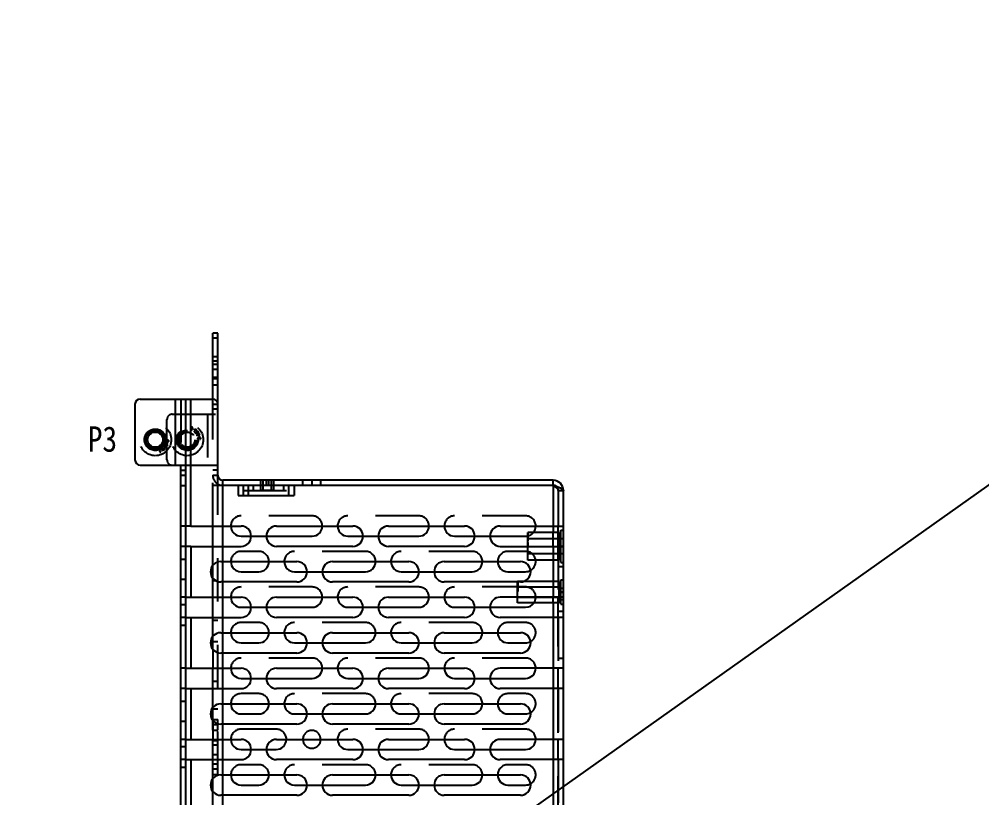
# Model space of a CAD drawing. Header units: millimetres. Extents: x 0 to 8948, y -1340 to 1100.
# Drawn here: x 2490.8 to 2680.2, y 618.4 to 771.7 of the extents above; entities that cross this region are included whole.
import ezdxf

# ---------------------------------------------------------------- set-up
doc = ezdxf.new("R2010")
doc.units = ezdxf.units.MM
doc.header["$LTSCALE"] = 85.25
doc.linetypes.add('HIDDEN', pattern=[0.2, 0.1, -0.1])
doc.layers.get('0').update_dxf_attribs({"linetype": 'CONTINUOUS'})
doc.layers.add('02___PRT_ALL_AXES', color=7, linetype='CONTINUOUS')
doc.layers.add('DEFAULT_2', color=8, linetype='HIDDEN')
doc.styles.get("Standard").update_dxf_attribs({"font": 'txt', "width": 0.85})

msp = doc.modelspace()

# ---------------------------------------------------------------- linework, layer by layer
msp.add_line((1723.341, 0), (3273.341, 1100))
at = {"color": 7, "linetype": 'Continuous'}
for p, q in [((2528.888, 696.948), (2528.888, 709.948)), ((2529.888, 709.948), (2528.888, 709.948)), ((2529.888, 708.948), (2528.888, 708.948)), ((2522.588, 588.948), (2522.588, 683.948)), ((2522.588, 682.948), (2523.588, 682.948)), ((2522.588, 681.948), (2523.588, 681.948)), ((2522.588, 679.948), (2523.588, 679.948)), ((2530.888, 679.948), (2530.888, 680.948)), ((2544.888, 679.948), (2533.888, 679.948)), ((2595.888, 679.948), (2595.888, 680.948)), ((2528.888, 667.948), (2528.888, 671.948)), ((2530.888, 667.948), (2530.888, 671.948)), ((2590.888, 667.948), (2590.888, 670.648)), ((2590.988, 670.646), (2590.888, 670.646)), ((2590.988, 670.634), (2590.888, 670.634)), ((2590.988, 670.588), (2590.888, 670.588)), ((2590.988, 670.559), (2590.888, 670.559)), ((2590.988, 670.634), (2590.988, 670.646)), ((2590.988, 670.559), (2590.988, 670.588)), ((2595.888, 671.948), (2595.888, 670.648)), ((2596.888, 667.948), (2596.888, 671.948)), ((2534.458, 669.948), (2536.45, 669.948)), ((2539.467, 669.948), (2548.458, 669.948)), ((2555.458, 669.948), (2558.45, 669.948)), ((2561.467, 669.948), (2569.458, 669.948)), ((2576.458, 669.948), (2580.45, 669.948)), ((2583.467, 669.948), (2590.458, 669.948)), ((2530.888, 660.948), (2530.888, 664.948)), ((2528.888, 661.715), (2528.888, 664.181)), ((2534.458, 662.948), (2537.958, 662.948)), ((2544.958, 662.948), (2547.45, 662.948)), ((2550.467, 662.948), (2558.958, 662.948)), ((2565.958, 662.948), (2569.45, 662.948)), ((2572.467, 662.948), (2579.958, 662.948)), ((2586.958, 662.948), (2590.458, 662.948)), ((2588.888, 660.948), (2588.888, 661.019)), ((2588.988, 661.019), (2588.888, 661.019)), ((2588.988, 660.998), (2588.988, 661.043)), ((2588.988, 660.998), (2588.888, 660.998)), ((2528.888, 653.948), (2528.888, 657.948)), ((2530.888, 653.948), (2530.888, 657.948)), ((2596.888, 653.948), (2596.888, 657.948)), ((2534.458, 655.948), (2536.45, 655.948)), ((2539.467, 655.948), (2548.458, 655.948)), ((2555.458, 655.948), (2558.45, 655.948)), ((2561.467, 655.948), (2569.458, 655.948)), ((2576.458, 655.948), (2580.45, 655.948)), ((2583.467, 655.948), (2590.458, 655.948)), ((2595.888, 656.853), (2595.888, 653.948)), ((2528.888, 647.715), (2528.888, 650.181)), ((2530.888, 646.948), (2530.888, 650.948)), ((2534.458, 648.948), (2537.958, 648.948)), ((2544.958, 648.948), (2547.45, 648.948)), ((2550.467, 648.948), (2558.958, 648.948)), ((2565.958, 648.948), (2569.45, 648.948)), ((2572.467, 648.948), (2579.958, 648.948)), ((2586.958, 648.948), (2590.458, 648.948)), ((2528.888, 639.948), (2528.888, 643.948)), ((2530.888, 639.948), (2530.888, 643.948)), ((2595.888, 643.948), (2595.888, 639.948)), ((2596.888, 639.948), (2596.888, 643.948)), ((2534.458, 641.948), (2536.45, 641.948)), ((2539.467, 641.948), (2548.458, 641.948)), ((2555.458, 641.948), (2558.45, 641.948)), ((2561.467, 641.948), (2569.458, 641.948)), ((2576.458, 641.948), (2580.45, 641.948)), ((2583.467, 641.948), (2590.458, 641.948)), ((2530.888, 632.948), (2530.888, 636.948)), ((2528.888, 633.715), (2528.888, 636.181)), ((2534.458, 634.948), (2537.958, 634.948)), ((2544.958, 634.948), (2547.45, 634.948)), ((2550.467, 634.948), (2558.958, 634.948)), ((2565.958, 634.948), (2569.45, 634.948)), ((2572.467, 634.948), (2579.958, 634.948)), ((2586.958, 634.948), (2590.458, 634.948)), ((2528.888, 625.948), (2528.888, 629.948)), ((2530.888, 625.948), (2530.888, 629.948)), ((2595.888, 629.948), (2595.888, 625.948)), ((2596.888, 625.948), (2596.888, 629.948)), ((2534.458, 627.948), (2536.45, 627.948)), ((2539.467, 627.948), (2541.388, 627.948)), ((2555.458, 627.948), (2558.45, 627.948)), ((2561.467, 627.948), (2569.458, 627.948)), ((2576.458, 627.948), (2580.45, 627.948)), ((2583.467, 627.948), (2590.458, 627.948)), ((2528.888, 619.715), (2528.888, 622.181)), ((2530.888, 618.948), (2530.888, 622.948)), ((2534.458, 620.948), (2537.958, 620.948)), ((2544.958, 620.948), (2547.45, 620.948)), ((2550.467, 620.948), (2558.958, 620.948)), ((2565.958, 620.948), (2569.45, 620.948)), ((2572.467, 620.948), (2579.958, 620.948)), ((2586.958, 620.948), (2590.458, 620.948))]:
    msp.add_line(p, q, dxfattribs=at)
at = {"color": 3, "linetype": 'Continuous'}
for p, q in [((2529.888, 679.948), (2529.888, 709.948)), ((2513.588, 695.948), (2513.588, 684.948)), ((2514.588, 696.948), (2528.888, 696.948)), ((2521.588, 683.948), (2521.588, 696.948)), ((2523.588, 455.948), (2523.588, 696.948)), ((2524.588, 671.948), (2524.588, 696.948)), ((2514.588, 683.948), (2523.588, 683.948)), ((2533.888, 679.948), (2529.888, 679.948)), ((2595.888, 680.948), (2530.888, 680.948)), ((2533.888, 679.948), (2533.888, 677.948)), ((2534.888, 679.948), (2534.888, 677.948)), ((2543.888, 677.948), (2543.888, 679.948)), ((2544.888, 679.948), (2544.888, 677.948)), ((2595.888, 679.948), (2544.888, 679.948)), ((2595.888, 679.948), (2595.888, 671.948)), ((2597.888, 471.948), (2597.888, 678.948)), ((2533.888, 677.948), (2544.888, 677.948)), ((2524.588, 671.948), (2523.588, 671.948)), ((2541.458, 671.948), (2556.458, 671.948)), ((2563.458, 671.948), (2578.458, 671.948)), ((2585.458, 671.948), (2597.888, 671.948)), ((2524.588, 667.948), (2523.588, 667.948)), ((2524.588, 667.948), (2524.588, 657.948)), ((2556.458, 667.948), (2541.458, 667.948)), ((2578.458, 667.948), (2563.458, 667.948)), ((2585.458, 667.948), (2597.888, 667.948)), ((2595.888, 667.948), (2595.888, 657.948)), ((2530.458, 664.948), (2545.458, 664.948)), ((2552.458, 664.948), (2567.458, 664.948)), ((2574.458, 664.948), (2589.458, 664.948)), ((2545.458, 660.948), (2530.458, 660.948)), ((2567.458, 660.948), (2552.458, 660.948)), ((2589.458, 660.948), (2574.458, 660.948)), ((2523.588, 657.948), (2534.458, 657.948)), ((2541.458, 657.948), (2556.458, 657.948)), ((2563.458, 657.948), (2578.458, 657.948)), ((2597.888, 657.948), (2585.458, 657.948)), ((2523.588, 653.948), (2534.458, 653.948)), ((2524.588, 653.948), (2524.588, 643.948)), ((2556.458, 653.948), (2541.458, 653.948)), ((2578.458, 653.948), (2563.458, 653.948)), ((2597.888, 653.948), (2585.458, 653.948)), ((2595.888, 653.948), (2595.888, 643.948)), ((2530.458, 650.948), (2545.458, 650.948)), ((2552.458, 650.948), (2567.458, 650.948)), ((2574.458, 650.948), (2589.458, 650.948)), ((2545.458, 646.948), (2530.458, 646.948)), ((2567.458, 646.948), (2552.458, 646.948)), ((2589.458, 646.948), (2574.458, 646.948)), ((2523.588, 643.948), (2534.458, 643.948)), ((2541.458, 643.948), (2556.458, 643.948)), ((2563.458, 643.948), (2578.458, 643.948)), ((2597.888, 643.948), (2585.458, 643.948)), ((2523.588, 639.948), (2534.458, 639.948)), ((2524.588, 639.948), (2524.588, 629.948)), ((2556.458, 639.948), (2541.458, 639.948)), ((2578.458, 639.948), (2563.458, 639.948)), ((2597.888, 639.948), (2585.458, 639.948)), ((2595.888, 639.948), (2595.888, 629.948)), ((2530.458, 636.948), (2545.458, 636.948)), ((2552.458, 636.948), (2567.458, 636.948)), ((2574.458, 636.948), (2589.458, 636.948)), ((2545.458, 632.948), (2530.458, 632.948)), ((2567.458, 632.948), (2552.458, 632.948)), ((2589.458, 632.948), (2574.458, 632.948)), ((2523.588, 629.948), (2534.458, 629.948)), ((2541.458, 629.948), (2556.458, 629.948)), ((2563.458, 629.948), (2578.458, 629.948)), ((2597.888, 629.948), (2585.458, 629.948)), ((2523.588, 625.948), (2534.458, 625.948)), ((2524.588, 625.948), (2524.588, 615.948)), ((2556.458, 625.948), (2541.458, 625.948)), ((2578.458, 625.948), (2563.458, 625.948)), ((2597.888, 625.948), (2585.458, 625.948)), ((2595.888, 625.948), (2595.888, 615.948)), ((2530.458, 622.948), (2545.458, 622.948)), ((2552.458, 622.948), (2567.458, 622.948)), ((2574.458, 622.948), (2589.458, 622.948)), ((2545.458, 618.948), (2530.458, 618.948)), ((2567.458, 618.948), (2552.458, 618.948)), ((2589.458, 618.948), (2574.458, 618.948))]:
    msp.add_line(p, q, dxfattribs=at)
at = {"color": 7, "linetype": 'Continuous'}
for radius in [1.8, 1.5]:
    msp.add_circle((2517.588, 688.948), radius, dxfattribs=at)
at = {"color": 3, "linetype": 'Continuous'}
for centre, radius, start, end in [((2514.588, 695.948), 1, 90, 180), ((2528.888, 695.948), 1, 0, 90), ((2514.588, 684.948), 1, 180, 270), ((2530.888, 681.948), 1, 180, 270), ((2595.888, 678.948), 2, 0, 90), ((2541.458, 669.948), 2, 90, 270), ((2556.458, 669.948), 2, 270, 90), ((2563.458, 669.948), 2, 90, 270), ((2578.458, 669.948), 2, 270, 90), ((2585.458, 669.948), 2, 90, 270), ((2530.458, 662.948), 2, 90, 270), ((2545.458, 662.948), 2, 270, 90), ((2552.458, 662.948), 2, 90, 270), ((2567.458, 662.948), 2, 270, 90), ((2574.458, 662.948), 2, 90, 270), ((2589.458, 662.948), 2, 270, 90), ((2534.458, 655.948), 2, 270, 90), ((2541.458, 655.948), 2, 90, 270), ((2556.458, 655.948), 2, 270, 90), ((2563.458, 655.948), 2, 90, 270), ((2578.458, 655.948), 2, 270, 90), ((2585.458, 655.948), 2, 90, 270), ((2530.458, 648.948), 2, 90, 270), ((2545.458, 648.948), 2, 270, 90), ((2552.458, 648.948), 2, 90, 270), ((2567.458, 648.948), 2, 270, 90), ((2574.458, 648.948), 2, 90, 270), ((2589.458, 648.948), 2, 270, 90), ((2534.458, 641.948), 2, 270, 90), ((2541.458, 641.948), 2, 90, 270), ((2556.458, 641.948), 2, 270, 90), ((2563.458, 641.948), 2, 90, 270), ((2578.458, 641.948), 2, 270, 90), ((2585.458, 641.948), 2, 90, 270), ((2530.458, 634.948), 2, 90, 270), ((2545.458, 634.948), 2, 270, 90), ((2552.458, 634.948), 2, 90, 270), ((2567.458, 634.948), 2, 270, 90), ((2574.458, 634.948), 2, 90, 270), ((2589.458, 634.948), 2, 270, 90), ((2534.458, 627.948), 2, 270, 90), ((2541.458, 627.948), 2, 90, 270), ((2556.458, 627.948), 2, 270, 90), ((2563.458, 627.948), 2, 90, 270), ((2578.458, 627.948), 2, 270, 90), ((2585.458, 627.948), 2, 90, 270), ((2530.458, 620.948), 2, 90, 270), ((2545.458, 620.948), 2, 270, 90), ((2552.458, 620.948), 2, 90, 270), ((2567.458, 620.948), 2, 270, 90), ((2574.458, 620.948), 2, 90, 270), ((2589.458, 620.948), 2, 270, 90)]:
    msp.add_arc(centre, radius, start, end, dxfattribs=at)
at = {"color": 7, "linetype": 'Continuous'}
for centre, radius, start, end in [((2530.888, 681.948), 2, 240, 270), ((2595.888, 678.948), 1, 54.96851, 90), ((2534.458, 671.948), 2, 180, 270), ((2548.458, 671.948), 2, 270, 0), ((2555.458, 671.948), 2, 180, 270), ((2569.458, 671.948), 2, 270, 0), ((2576.458, 671.948), 2, 180, 270), ((2590.458, 671.948), 2, 319.26787, 0), ((2590.458, 671.948), 2, 270, 282.42307), ((2534.458, 664.948), 2, 180, 270), ((2537.958, 664.948), 2, 270, 0), ((2544.958, 664.948), 2, 180, 270), ((2558.958, 664.948), 2, 270, 0), ((2565.958, 664.948), 2, 180, 270), ((2579.958, 664.948), 2, 270, 0), ((2586.958, 664.948), 2, 180, 270), ((2590.458, 664.948), 2, 270, 299.33994), ((2534.458, 657.948), 2, 180, 270), ((2548.458, 657.948), 2, 270, 0), ((2555.458, 657.948), 2, 180, 270), ((2569.458, 657.948), 2, 270, 0), ((2576.458, 657.948), 2, 180, 270), ((2590.458, 657.948), 2, 270, 326.65787), ((2534.458, 650.948), 2, 180, 270), ((2537.958, 650.948), 2, 270, 0), ((2544.958, 650.948), 2, 180, 270), ((2558.958, 650.948), 2, 270, 0), ((2565.958, 650.948), 2, 180, 270), ((2579.958, 650.948), 2, 270, 0), ((2586.958, 650.948), 2, 180, 270), ((2590.458, 650.948), 2, 270, 299.33994), ((2534.458, 643.948), 2, 180, 270), ((2548.458, 643.948), 2, 270, 0), ((2555.458, 643.948), 2, 180, 270), ((2569.458, 643.948), 2, 270, 0), ((2576.458, 643.948), 2, 180, 270), ((2590.458, 643.948), 2, 270, 0), ((2534.458, 636.948), 2, 180, 270), ((2537.958, 636.948), 2, 270, 0), ((2544.958, 636.948), 2, 180, 270), ((2558.958, 636.948), 2, 270, 0), ((2565.958, 636.948), 2, 180, 270), ((2579.958, 636.948), 2, 270, 0), ((2586.958, 636.948), 2, 180, 270), ((2590.458, 636.948), 2, 270, 299.33994), ((2534.458, 629.948), 2, 180, 270), ((2541.388, 629.948), 2, 270, 0), ((2555.458, 629.948), 2, 180, 270), ((2569.458, 629.948), 2, 270, 0), ((2576.458, 629.948), 2, 180, 270), ((2590.458, 629.948), 2, 270, 0), ((2534.458, 622.948), 2, 180, 270), ((2537.958, 622.948), 2, 270, 0), ((2544.958, 622.948), 2, 180, 270), ((2558.958, 622.948), 2, 270, 0), ((2565.958, 622.948), 2, 180, 270), ((2579.958, 622.948), 2, 270, 0), ((2586.958, 622.948), 2, 180, 270), ((2590.458, 622.948), 2, 270, 299.33994)]:
    msp.add_arc(centre, radius, start, end, dxfattribs=at)
at = {"color": 3, "linetype": 'Continuous'}
msp.add_open_spline([(2595.888, 679.948), (2596.143, 679.867), (2596.62, 679.714), (2597.177, 679.513), (2597.538, 679.335), (2597.757, 679.198), (2597.888, 679.046), (2597.888, 678.948)], degree=3, knots=[0, 0, 0, 0, 0.3508799, 0.6538995, 0.7752095, 0.8724418, 1, 1, 1, 1], dxfattribs=at)
at = {"layer": '02___PRT_ALL_AXES', "color": 8, "linetype": 'HIDDEN'}
for p, q in [((2528.888, 700.998), (2528.888, 704.498)), ((2528.888, 704.498), (2529.888, 704.498)), ((2529.888, 702.748), (2528.888, 702.748)), ((2529.888, 700.998), (2529.888, 704.498)), ((2528.888, 701.236), (2529.888, 701.236)), ((2528.888, 700.998), (2529.888, 700.998)), ((2528.888, 699.736), (2529.888, 699.736)), ((2538.338, 678.948), (2538.338, 680.948)), ((2540.938, 680.948), (2538.338, 680.948)), ((2540.938, 679.948), (2538.338, 679.948)), ((2538.838, 678.948), (2538.838, 680.948)), ((2539.388, 680.948), (2539.388, 679.948)), ((2539.888, 680.948), (2539.888, 679.948)), ((2540.438, 678.948), (2540.438, 680.948)), ((2540.938, 678.948), (2540.938, 680.948)), ((2546.638, 679.948), (2546.638, 680.948)), ((2550.138, 680.948), (2546.638, 680.948)), ((2550.138, 679.948), (2546.638, 679.948)), ((2548.388, 680.948), (2548.388, 679.948)), ((2550.138, 679.948), (2550.138, 680.948)), ((2540.938, 678.948), (2538.338, 678.948)), ((2523.588, 671.948), (2522.588, 671.948)), ((2596.888, 545.948), (2596.888, 671.948)), ((2596.888, 671.948), (2597.888, 671.948)), ((2597.088, 670.648), (2596.888, 670.648)), ((2597.888, 545.948), (2597.888, 671.948)), ((2590.888, 665.248), (2590.888, 669.448)), ((2597.888, 669.448), (2590.888, 669.448)), ((2523.588, 667.948), (2522.588, 667.948)), ((2597.888, 667.948), (2596.888, 667.948)), ((2522.588, 652.448), (2522.588, 665.448)), ((2522.588, 665.448), (2523.588, 665.448)), ((2523.588, 652.448), (2523.588, 665.448)), ((2597.888, 666.448), (2590.888, 666.448)), ((2597.088, 665.248), (2590.888, 665.248)), ((2596.888, 663.948), (2597.888, 663.948)), ((2523.588, 661.448), (2522.588, 661.448)), ((2597.088, 661.043), (2590.04, 661.043)), ((2597.088, 656.853), (2597.088, 661.043)), ((2588.888, 657.948), (2588.888, 659.948)), ((2588.888, 659.948), (2597.888, 659.948)), ((2596.888, 659.698), (2597.888, 659.698)), ((2597.388, 660.843), (2597.088, 660.843)), ((2597.388, 657.053), (2597.388, 660.843)), ((2588.888, 657.948), (2597.888, 657.948)), ((2597.888, 658.948), (2596.888, 658.948)), ((2597.888, 657.448), (2596.888, 657.448)), ((2523.588, 656.448), (2522.588, 656.448)), ((2597.088, 656.853), (2596.888, 656.853)), ((2597.388, 657.053), (2597.088, 657.053)), ((2596.888, 655.198), (2597.888, 655.198)), ((2522.588, 652.448), (2523.588, 652.448)), ((2596.888, 645.948), (2597.888, 645.948)), ((2522.588, 624.448), (2522.588, 637.448)), ((2522.588, 637.448), (2523.588, 637.448)), ((2523.588, 624.448), (2523.588, 637.448)), ((2523.588, 633.448), (2522.588, 633.448)), ((2528.888, 631.738), (2528.888, 633.838)), ((2528.888, 633.838), (2529.888, 633.838)), ((2529.888, 632.788), (2528.888, 632.788)), ((2529.888, 631.738), (2529.888, 633.838)), ((2528.888, 631.738), (2529.888, 631.738)), ((2523.588, 628.448), (2522.588, 628.448)), ((2528.888, 623.038), (2528.888, 625.138)), ((2528.888, 625.138), (2529.888, 625.138)), ((2529.888, 623.038), (2529.888, 625.138)), ((2522.588, 624.448), (2523.588, 624.448)), ((2529.888, 624.088), (2528.888, 624.088)), ((2528.888, 623.038), (2529.888, 623.038))]:
    msp.add_line(p, q, dxfattribs=at)
at = {"layer": '02___PRT_ALL_AXES', "color": 3, "linetype": 'Continuous'}
for p, q in [((2524.588, 671.948), (2534.458, 671.948)), ((2524.588, 667.948), (2534.458, 667.948))]:
    msp.add_line(p, q, dxfattribs=at)
at = {"layer": '02___PRT_ALL_AXES', "color": 7, "linetype": 'Continuous'}
for p, q in [((2596.888, 670.648), (2590.888, 670.648)), ((2590.04, 661.043), (2588.988, 661.043)), ((2588.888, 656.853), (2588.888, 657.948)), ((2596.888, 656.853), (2588.888, 656.853))]:
    msp.add_line(p, q, dxfattribs=at)
at = {"layer": '02___PRT_ALL_AXES', "color": 3, "linetype": 'Continuous'}
msp.add_circle((2517.588, 688.948), 2.1, dxfattribs=at)
at = {"layer": '02___PRT_ALL_AXES', "color": 8, "linetype": 'HIDDEN'}
msp.add_circle((2523.888, 688.948), 2.1, dxfattribs=at)
at = {"layer": '02___PRT_ALL_AXES', "color": 3, "linetype": 'Continuous'}
msp.add_arc((2534.458, 669.948), 2, 270, 90, dxfattribs=at)
at = {"layer": '02___PRT_ALL_AXES', "color": 8, "linetype": 'HIDDEN'}
msp.add_arc((2548.388, 629.948), 1.75, 0, 180, dxfattribs=at)
at = {"layer": '02___PRT_ALL_AXES', "color": 7, "linetype": 'Continuous'}
msp.add_arc((2548.388, 629.948), 1.75, 180, 0, dxfattribs=at)
at = {"layer": 'DEFAULT_2', "color": 8, "linetype": 'HIDDEN'}
for p, q in [((2529.888, 705.236), (2528.888, 705.236)), ((2529.888, 703.736), (2528.888, 703.736)), ((2522.588, 696.948), (2522.588, 683.948)), ((2528.888, 671.948), (2528.888, 696.948)), ((2528.888, 695.948), (2529.888, 695.948)), ((2520.888, 693.948), (2529.888, 693.948)), ((2527.888, 693.948), (2527.888, 683.948)), ((2529.888, 694.948), (2528.888, 694.948)), ((2519.888, 684.948), (2519.888, 692.948)), ((2524.824, 691.341), (2524.624, 690.86)), ((2524.707, 690.904), (2524.879, 691.318)), ((2524.778, 691.423), (2524.773, 691.41)), ((2524.773, 691.41), (2524.808, 691.387)), ((2524.922, 691.339), (2524.969, 691.328)), ((2524.969, 691.328), (2524.975, 691.342)), ((2524.624, 690.86), (2524.651, 690.848)), ((2524.834, 690.927), (2524.707, 690.904)), ((2524.839, 690.906), (2524.834, 690.927)), ((2525.106, 691.095), (2525.086, 691.062)), ((2525.086, 691.062), (2525.269, 690.948)), ((2525.289, 690.981), (2525.106, 691.095)), ((2525.269, 690.948), (2525.289, 690.981)), ((2525.452, 690.461), (2525.446, 690.479)), ((2525.468, 690.333), (2525.456, 690.326)), ((2525.507, 690.291), (2525.468, 690.333)), ((2525.5, 690.637), (2525.504, 690.657)), ((2525.544, 690.179), (2526.025, 690.255)), ((2525.931, 690.492), (2525.577, 690.279)), ((2525.609, 690.216), (2525.972, 690.435)), ((2526.145, 690.302), (2525.609, 690.216)), ((2525.735, 690.747), (2525.752, 690.754)), ((2526.025, 690.255), (2525.743, 689.849)), ((2525.805, 689.815), (2526.145, 690.302)), ((2526.207, 690.057), (2525.805, 689.815)), ((2525.809, 689.786), (2526.22, 690.034)), ((2525.843, 689.71), (2525.809, 689.786)), ((2525.831, 689.703), (2525.843, 689.71)), ((2525.946, 690.623), (2525.934, 690.615)), ((2525.934, 690.615), (2525.961, 690.541)), ((2526.031, 690.434), (2526.068, 690.392)), ((2526.068, 690.392), (2526.081, 690.4)), ((2526.222, 689.75), (2526.185, 689.738)), ((2526.185, 689.738), (2526.248, 689.532)), ((2526.209, 690.187), (2526.196, 690.18)), ((2526.196, 690.18), (2526.232, 690.104)), ((2526.285, 689.544), (2526.222, 689.75)), ((2526.248, 689.532), (2526.285, 689.544)), ((2526.284, 690.016), (2526.318, 689.978)), ((2526.318, 689.978), (2526.33, 689.986)), ((2519.156, 687.57), (2519.168, 687.563)), ((2519.168, 687.563), (2519.207, 687.605)), ((2519.725, 687.641), (2519.244, 687.716)), ((2519.277, 687.617), (2519.631, 687.404)), ((2519.672, 687.46), (2519.309, 687.68)), ((2519.309, 687.68), (2519.845, 687.594)), ((2519.443, 688.047), (2519.725, 687.641)), ((2519.845, 687.594), (2519.505, 688.081)), ((2519.505, 688.081), (2519.907, 687.839)), ((2519.509, 688.109), (2519.543, 688.186)), ((2519.92, 687.862), (2519.509, 688.109)), ((2519.543, 688.186), (2519.531, 688.193)), ((2519.648, 688.585), (2519.752, 688.578)), ((2519.752, 688.578), (2519.753, 688.59)), ((2519.948, 688.364), (2519.885, 688.158)), ((2519.885, 688.158), (2519.922, 688.146)), ((2519.932, 687.792), (2519.896, 687.716)), ((2519.896, 687.716), (2519.909, 687.709)), ((2519.922, 688.146), (2519.985, 688.352)), ((2519.985, 688.352), (2519.948, 688.364)), ((2520.018, 687.918), (2519.984, 687.88)), ((2520.03, 687.91), (2520.018, 687.918)), ((2520.053, 688.856), (2520.052, 688.844)), ((2520.189, 688.852), (2520.053, 688.856)), ((2526.053, 689.318), (2525.948, 689.311)), ((2526.052, 689.318), (2526.053, 689.306)), ((2526.353, 689.04), (2526.352, 689.052)), ((2526.353, 689.04), (2526.489, 689.044)), ((2518.351, 687.048), (2518.324, 687.036)), ((2518.324, 687.036), (2518.524, 686.554)), ((2518.579, 686.577), (2518.407, 686.992)), ((2518.407, 686.992), (2518.534, 686.969)), ((2518.508, 686.509), (2518.473, 686.486)), ((2518.473, 686.486), (2518.478, 686.472)), ((2518.534, 686.969), (2518.539, 686.99)), ((2518.669, 686.567), (2518.622, 686.557)), ((2518.675, 686.554), (2518.669, 686.567)), ((2518.969, 686.948), (2518.786, 686.834)), ((2518.786, 686.834), (2518.806, 686.801)), ((2518.806, 686.801), (2518.989, 686.915)), ((2518.989, 686.915), (2518.969, 686.948)), ((2519.146, 687.417), (2519.152, 687.435)), ((2519.204, 687.239), (2519.2, 687.259)), ((2519.452, 687.142), (2519.435, 687.149)), ((2519.661, 687.355), (2519.634, 687.281)), ((2519.634, 687.281), (2519.646, 687.273)), ((2519.768, 687.503), (2519.731, 687.462)), ((2519.781, 687.496), (2519.768, 687.503)), ((2523.588, 683.948), (2529.888, 683.948)), ((2529.888, 682.948), (2528.888, 682.948)), ((2528.888, 681.948), (2529.888, 681.948)), ((2529.888, 679.948), (2528.888, 679.948)), ((2529.888, 605.948), (2529.888, 679.948)), ((2530.888, 671.948), (2530.888, 679.948)), ((2535.888, 679.948), (2535.888, 677.948)), ((2536.888, 678.948), (2536.888, 679.948)), ((2542.888, 678.948), (2542.888, 679.948)), ((2534.888, 678.948), (2543.888, 678.948)), ((2596.888, 678.948), (2596.888, 671.948)), ((2596.888, 678.948), (2597.888, 678.948)), ((2548.458, 673.948), (2534.458, 673.948)), ((2569.458, 673.948), (2555.458, 673.948)), ((2590.458, 673.948), (2576.458, 673.948)), ((2590.988, 670.642), (2590.888, 670.642)), ((2590.988, 670.63), (2590.888, 670.63)), ((2590.888, 670.535), (2590.988, 670.535)), ((2590.988, 670.588), (2590.988, 670.634)), ((2590.988, 669.031), (2590.988, 670.559)), ((2595.888, 667.948), (2595.888, 670.648)), ((2597.088, 665.248), (2597.088, 670.648)), ((2597.388, 664.748), (2597.388, 671.148)), ((2597.388, 671.148), (2597.888, 671.148)), ((2536.45, 669.948), (2539.467, 669.948)), ((2558.45, 669.948), (2561.467, 669.948)), ((2580.45, 669.948), (2583.467, 669.948)), ((2590.888, 670.336), (2590.988, 670.336)), ((2590.888, 670.332), (2590.988, 670.332)), ((2590.888, 670.329), (2590.988, 670.329)), ((2590.988, 670.306), (2590.888, 670.306)), ((2590.888, 670.298), (2590.988, 670.298)), ((2590.888, 670.255), (2590.988, 670.255)), ((2590.888, 670.242), (2590.988, 670.242)), ((2590.888, 670.238), (2590.988, 670.238)), ((2590.888, 670.227), (2590.988, 670.227)), ((2590.988, 670.215), (2590.888, 670.215)), ((2590.888, 670.203), (2590.988, 670.203)), ((2590.888, 670.201), (2590.988, 670.201)), ((2590.888, 670.158), (2590.988, 670.158)), ((2590.888, 670.138), (2590.988, 670.138)), ((2590.888, 670.078), (2590.988, 670.078)), ((2590.888, 670.067), (2590.988, 670.067)), ((2590.888, 670.027), (2590.988, 670.027)), ((2590.888, 670.01), (2590.988, 670.01)), ((2590.888, 669.969), (2590.988, 669.969)), ((2590.888, 669.933), (2590.988, 669.933)), ((2590.888, 669.922), (2590.988, 669.922)), ((2590.888, 669.883), (2590.988, 669.883)), ((2590.888, 669.882), (2590.988, 669.882)), ((2590.888, 669.868), (2590.988, 669.868)), ((2590.888, 669.849), (2590.988, 669.849)), ((2590.888, 669.839), (2590.988, 669.839)), ((2590.888, 669.829), (2590.988, 669.829)), ((2590.888, 669.809), (2590.988, 669.809)), ((2590.888, 669.797), (2590.988, 669.797)), ((2590.888, 669.795), (2590.988, 669.795)), ((2590.888, 669.793), (2590.988, 669.793)), ((2590.888, 669.788), (2590.988, 669.788)), ((2590.888, 669.766), (2590.988, 669.766)), ((2590.888, 669.734), (2590.988, 669.734)), ((2590.888, 669.733), (2590.988, 669.733)), ((2590.888, 669.717), (2590.988, 669.717)), ((2590.888, 669.704), (2590.988, 669.704)), ((2590.888, 669.7), (2590.988, 669.7)), ((2590.888, 669.679), (2590.988, 669.679)), ((2590.888, 669.666), (2590.988, 669.666)), ((2590.888, 669.665), (2590.988, 669.665)), ((2590.888, 669.658), (2590.988, 669.658)), ((2590.888, 669.621), (2590.988, 669.621)), ((2590.888, 669.619), (2590.988, 669.619)), ((2590.888, 669.608), (2590.988, 669.608)), ((2590.888, 669.607), (2590.988, 669.607)), ((2590.888, 669.589), (2590.988, 669.589)), ((2590.888, 669.588), (2590.988, 669.588)), ((2590.888, 669.543), (2590.988, 669.543)), ((2590.888, 669.517), (2590.988, 669.517)), ((2590.888, 669.513), (2590.988, 669.513)), ((2590.888, 669.509), (2590.988, 669.509)), ((2590.888, 669.477), (2590.988, 669.477)), ((2590.888, 669.475), (2590.988, 669.475)), ((2590.888, 669.459), (2590.988, 669.459)), ((2590.888, 669.443), (2590.988, 669.443)), ((2590.888, 669.439), (2590.988, 669.439)), ((2590.888, 669.423), (2590.988, 669.423)), ((2590.888, 669.416), (2590.988, 669.416)), ((2590.888, 669.416), (2590.988, 669.416)), ((2590.888, 669.412), (2590.988, 669.412)), ((2590.888, 669.394), (2590.988, 669.394)), ((2590.888, 669.361), (2590.988, 669.361)), ((2590.888, 669.351), (2590.988, 669.351)), ((2590.888, 669.337), (2590.988, 669.337)), ((2590.888, 669.331), (2590.988, 669.331)), ((2590.888, 669.317), (2590.988, 669.317)), ((2590.888, 669.27), (2590.988, 669.27)), ((2590.888, 669.265), (2590.988, 669.265)), ((2590.888, 669.241), (2590.988, 669.241)), ((2590.888, 669.231), (2590.988, 669.231)), ((2590.888, 669.216), (2590.988, 669.216)), ((2590.888, 669.207), (2590.988, 669.207)), ((2590.888, 669.182), (2590.988, 669.182)), ((2590.888, 669.178), (2590.988, 669.178)), ((2590.888, 669.131), (2590.988, 669.131)), ((2590.888, 669.097), (2590.988, 669.097)), ((2590.888, 669.036), (2590.988, 669.036)), ((2590.888, 669.031), (2590.988, 669.031)), ((2590.888, 668.709), (2590.988, 668.709)), ((2590.988, 668.698), (2590.888, 668.698)), ((2590.888, 668.686), (2590.988, 668.686)), ((2590.988, 667.954), (2590.988, 668.709)), ((2597.388, 670.448), (2597.088, 670.448)), ((2523.588, 667.948), (2522.588, 667.948)), ((2528.888, 664.181), (2528.888, 667.948)), ((2530.888, 664.948), (2530.888, 667.948)), ((2537.958, 666.948), (2534.458, 666.948)), ((2558.958, 666.948), (2544.958, 666.948)), ((2579.958, 666.948), (2565.958, 666.948)), ((2590.458, 666.948), (2586.958, 666.948)), ((2590.988, 668.579), (2590.888, 668.579)), ((2590.888, 668.099), (2590.988, 668.099)), ((2590.888, 667.977), (2590.988, 667.977)), ((2590.888, 667.954), (2590.988, 667.954)), ((2596.888, 667.948), (2596.888, 657.948)), ((2597.388, 665.448), (2597.088, 665.448)), ((2547.45, 662.948), (2550.467, 662.948)), ((2569.45, 662.948), (2572.467, 662.948)), ((2597.388, 664.748), (2597.888, 664.748)), ((2528.888, 657.948), (2528.888, 661.715)), ((2529.888, 661.168), (2528.888, 661.168)), ((2597.388, 656.573), (2597.388, 661.323)), ((2597.388, 661.323), (2597.888, 661.323)), ((2530.888, 657.948), (2530.888, 660.948)), ((2548.458, 659.948), (2534.458, 659.948)), ((2569.458, 659.948), (2555.458, 659.948)), ((2590.458, 659.948), (2576.458, 659.948)), ((2588.888, 658.948), (2588.888, 660.948)), ((2588.888, 660.946), (2588.988, 660.946)), ((2588.888, 660.93), (2588.988, 660.93)), ((2588.888, 660.926), (2588.988, 660.926)), ((2588.988, 660.498), (2588.888, 660.498)), ((2588.888, 660.476), (2588.988, 660.476)), ((2588.888, 660.443), (2588.988, 660.443)), ((2588.888, 660.438), (2588.988, 660.438)), ((2588.888, 660.417), (2588.988, 660.417)), ((2588.888, 660.414), (2588.988, 660.414)), ((2588.888, 660.41), (2588.988, 660.41)), ((2588.988, 660.409), (2588.888, 660.409)), ((2588.888, 660.393), (2588.988, 660.393)), ((2588.888, 660.329), (2588.988, 660.329)), ((2588.888, 660.326), (2588.988, 660.326)), ((2588.888, 660.298), (2588.988, 660.298)), ((2588.888, 660.296), (2588.988, 660.296)), ((2588.888, 660.287), (2588.988, 660.287)), ((2588.888, 660.283), (2588.988, 660.283)), ((2588.888, 660.272), (2588.988, 660.272)), ((2588.888, 660.27), (2588.988, 660.27)), ((2588.888, 660.268), (2588.988, 660.268)), ((2588.888, 660.267), (2588.988, 660.267)), ((2588.888, 660.262), (2588.988, 660.262)), ((2588.888, 660.237), (2588.988, 660.237)), ((2588.888, 660.231), (2588.988, 660.231)), ((2588.888, 660.227), (2588.988, 660.227)), ((2588.888, 660.218), (2588.988, 660.218)), ((2588.888, 660.207), (2588.988, 660.207)), ((2588.888, 660.203), (2588.988, 660.203)), ((2588.888, 660.201), (2588.988, 660.201)), ((2588.988, 660.186), (2588.888, 660.186)), ((2588.888, 660.182), (2588.988, 660.182)), ((2588.888, 660.174), (2588.988, 660.174)), ((2588.888, 660.166), (2588.988, 660.166)), ((2588.888, 660.15), (2588.988, 660.15)), ((2588.888, 660.148), (2588.988, 660.148)), ((2588.888, 660.114), (2588.988, 660.114)), ((2588.888, 660.106), (2588.988, 660.106)), ((2588.888, 660.099), (2588.988, 660.099)), ((2588.888, 660.082), (2588.988, 660.082)), ((2588.888, 660.069), (2588.988, 660.069)), ((2588.888, 660.061), (2588.988, 660.061)), ((2588.888, 660.059), (2588.988, 660.059)), ((2588.888, 660.058), (2588.988, 660.058)), ((2588.888, 660.056), (2588.988, 660.056)), ((2588.988, 660.047), (2588.888, 660.047)), ((2588.888, 660.044), (2588.988, 660.044)), ((2588.888, 660.042), (2588.988, 660.042)), ((2588.888, 659.989), (2588.988, 659.989)), ((2588.888, 659.974), (2588.988, 659.974)), ((2588.888, 659.889), (2588.988, 659.889)), ((2588.888, 659.887), (2588.988, 659.887)), ((2588.888, 659.858), (2588.988, 659.858)), ((2588.888, 659.818), (2588.988, 659.818)), ((2588.888, 659.79), (2588.988, 659.79)), ((2588.888, 659.789), (2588.988, 659.789)), ((2588.888, 659.787), (2588.988, 659.787)), ((2588.988, 659.787), (2588.888, 659.787)), ((2588.888, 659.782), (2588.988, 659.782)), ((2588.888, 659.771), (2588.988, 659.771)), ((2588.888, 659.762), (2588.988, 659.762)), ((2588.888, 659.757), (2588.988, 659.757)), ((2588.888, 659.726), (2588.988, 659.726)), ((2588.988, 659.693), (2588.888, 659.693)), ((2588.888, 659.687), (2588.988, 659.687)), ((2588.888, 659.685), (2588.988, 659.685)), ((2588.888, 659.68), (2588.988, 659.68)), ((2588.888, 659.675), (2588.988, 659.675)), ((2588.888, 659.671), (2588.988, 659.671)), ((2588.988, 659.669), (2588.888, 659.669)), ((2588.888, 659.669), (2588.988, 659.669)), ((2588.888, 659.63), (2588.988, 659.63)), ((2588.888, 659.624), (2588.988, 659.624)), ((2588.988, 659.61), (2588.888, 659.61)), ((2588.888, 659.599), (2588.988, 659.599)), ((2588.888, 659.589), (2588.988, 659.589)), ((2588.888, 659.573), (2588.988, 659.573)), ((2588.888, 659.569), (2588.988, 659.569)), ((2588.888, 659.557), (2588.988, 659.557)), ((2588.888, 659.507), (2588.988, 659.507)), ((2588.888, 659.496), (2588.988, 659.496)), ((2588.888, 659.491), (2588.988, 659.491)), ((2588.888, 659.48), (2588.988, 659.48)), ((2588.888, 659.435), (2588.988, 659.435)), ((2588.888, 659.43), (2588.988, 659.43)), ((2588.888, 659.418), (2588.988, 659.418)), ((2588.888, 659.387), (2588.988, 659.387)), ((2588.888, 659.385), (2588.988, 659.385)), ((2588.888, 659.375), (2588.988, 659.375)), ((2588.888, 659.369), (2588.988, 659.369)), ((2588.888, 659.367), (2588.988, 659.367)), ((2588.888, 659.357), (2588.988, 659.357)), ((2588.888, 659.316), (2588.988, 659.316)), ((2588.888, 659.3), (2588.988, 659.3)), ((2588.888, 659.296), (2588.988, 659.296)), ((2588.888, 659.293), (2588.988, 659.293)), ((2588.888, 659.276), (2588.988, 659.276)), ((2588.888, 659.253), (2588.988, 659.253)), ((2588.888, 659.241), (2588.988, 659.241)), ((2588.888, 659.239), (2588.988, 659.239)), ((2588.888, 659.236), (2588.988, 659.236)), ((2588.888, 659.225), (2588.988, 659.225)), ((2588.888, 659.196), (2588.988, 659.196)), ((2588.888, 659.194), (2588.988, 659.194)), ((2588.888, 659.185), (2588.988, 659.185)), ((2588.888, 659.18), (2588.988, 659.18)), ((2588.888, 659.178), (2588.988, 659.178)), ((2588.888, 659.155), (2588.988, 659.155)), ((2588.888, 659.144), (2588.988, 659.144)), ((2588.988, 659.075), (2588.988, 660.998)), ((2523.588, 657.948), (2522.588, 657.948)), ((2588.888, 659.109), (2588.988, 659.109)), ((2588.888, 659.105), (2588.988, 659.105)), ((2588.888, 659.078), (2588.988, 659.078)), ((2588.888, 659.075), (2588.988, 659.075)), ((2595.888, 656.853), (2595.888, 657.948)), ((2597.388, 658.948), (2597.888, 658.948)), ((2536.45, 655.948), (2539.467, 655.948)), ((2558.45, 655.948), (2561.467, 655.948)), ((2580.45, 655.948), (2583.467, 655.948)), ((2597.388, 656.573), (2597.888, 656.573)), ((2523.588, 653.948), (2522.588, 653.948)), ((2528.888, 650.181), (2528.888, 653.948)), ((2530.888, 650.948), (2530.888, 653.948)), ((2596.888, 653.948), (2596.888, 643.948)), ((2529.888, 653.368), (2528.888, 653.368)), ((2537.958, 652.948), (2534.458, 652.948)), ((2558.958, 652.948), (2544.958, 652.948)), ((2579.958, 652.948), (2565.958, 652.948)), ((2590.458, 652.948), (2586.958, 652.948)), ((2529.888, 649.168), (2528.888, 649.168)), ((2547.45, 648.948), (2550.467, 648.948)), ((2569.45, 648.948), (2572.467, 648.948)), ((2528.888, 647.715), (2528.888, 643.948)), ((2530.888, 643.948), (2530.888, 646.948)), ((2548.458, 645.948), (2534.458, 645.948)), ((2569.458, 645.948), (2555.458, 645.948)), ((2590.458, 645.948), (2576.458, 645.948)), ((2523.588, 643.948), (2522.588, 643.948)), ((2529.888, 641.368), (2528.888, 641.368)), ((2536.45, 641.948), (2539.467, 641.948)), ((2558.45, 641.948), (2561.467, 641.948)), ((2580.45, 641.948), (2583.467, 641.948)), ((2523.588, 639.948), (2522.588, 639.948)), ((2528.888, 636.181), (2528.888, 639.948)), ((2530.888, 636.948), (2530.888, 639.948)), ((2537.958, 638.948), (2534.458, 638.948)), ((2558.958, 638.948), (2544.958, 638.948)), ((2579.958, 638.948), (2565.958, 638.948)), ((2590.458, 638.948), (2586.958, 638.948)), ((2596.888, 639.948), (2596.888, 629.948)), ((2529.888, 635.888), (2528.888, 635.888)), ((2547.45, 634.948), (2550.467, 634.948)), ((2569.45, 634.948), (2572.467, 634.948)), ((2528.888, 633.715), (2528.888, 629.948)), ((2530.888, 629.948), (2530.888, 632.948)), ((2541.388, 631.948), (2534.458, 631.948)), ((2569.458, 631.948), (2555.458, 631.948)), ((2590.458, 631.948), (2576.458, 631.948)), ((2523.588, 629.948), (2522.588, 629.948)), ((2529.888, 629.688), (2528.888, 629.688)), ((2529.888, 628.788), (2528.888, 628.788)), ((2536.45, 627.948), (2539.467, 627.948)), ((2558.45, 627.948), (2561.467, 627.948)), ((2580.45, 627.948), (2583.467, 627.948)), ((2523.588, 625.948), (2522.588, 625.948)), ((2529.888, 626.888), (2528.888, 626.888)), ((2528.888, 622.181), (2528.888, 625.948)), ((2530.888, 622.948), (2530.888, 625.948)), ((2596.888, 625.948), (2596.888, 615.948)), ((2537.958, 624.948), (2534.458, 624.948)), ((2558.958, 624.948), (2544.958, 624.948)), ((2579.958, 624.948), (2565.958, 624.948)), ((2590.458, 624.948), (2586.958, 624.948)), ((2528.888, 615.948), (2528.888, 619.715)), ((2547.45, 620.948), (2550.467, 620.948)), ((2569.45, 620.948), (2572.467, 620.948)), ((2530.888, 615.948), (2530.888, 618.948))]:
    msp.add_line(p, q, dxfattribs=at)
for centre, radius in [((2517.588, 688.948), 3.15), ((2523.888, 688.948), 3.15), ((2517.588, 688.948), 2.125), ((2517.588, 688.948), 1.9), ((2523.888, 688.948), 2.125), ((2523.888, 688.948), 1.9), ((2523.888, 688.948), 1.8), ((2523.888, 688.948), 1.5)]:
    msp.add_circle(centre, radius, dxfattribs=at)
for centre, radius, start, end in [((2520.888, 692.948), 1, 90, 180), ((2524.269, 689.515), 1.438, 27.53662, 31.08982), ((2517.969, 688.381), 1.438, 328.91018, 332.46337), ((2520.888, 684.948), 1, 180, 270), ((2530.888, 681.948), 2, 180, 240), ((2595.888, 678.948), 1, 0, 54.96851), ((2534.458, 671.948), 2, 90, 180), ((2548.458, 671.948), 2, 0, 90), ((2555.458, 671.948), 2, 90, 180), ((2569.458, 671.948), 2, 0, 90), ((2576.458, 671.948), 2, 90, 180), ((2590.458, 671.948), 2, 0, 90), ((2590.458, 671.948), 2, 282.42307, 319.26787), ((2534.458, 664.948), 2, 90, 180), ((2537.958, 664.948), 2, 0, 90), ((2544.958, 664.948), 2, 90, 180), ((2558.958, 664.948), 2, 0, 90), ((2565.958, 664.948), 2, 90, 180), ((2579.958, 664.948), 2, 0, 90), ((2586.958, 664.948), 2, 90, 180), ((2590.458, 664.948), 2, 299.33994, 90), ((2534.458, 657.948), 2, 90, 180), ((2548.458, 657.948), 2, 0, 90), ((2555.458, 657.948), 2, 90, 180), ((2569.458, 657.948), 2, 0, 90), ((2576.458, 657.948), 2, 90, 180), ((2590.458, 657.948), 2, 326.65787, 90), ((2534.458, 650.948), 2, 90, 180), ((2537.958, 650.948), 2, 0, 90), ((2544.958, 650.948), 2, 90, 180), ((2558.958, 650.948), 2, 0, 90), ((2565.958, 650.948), 2, 90, 180), ((2579.958, 650.948), 2, 0, 90), ((2586.958, 650.948), 2, 90, 180), ((2590.458, 650.948), 2, 299.33994, 90), ((2534.458, 643.948), 2, 90, 180), ((2548.458, 643.948), 2, 0, 90), ((2555.458, 643.948), 2, 90, 180), ((2569.458, 643.948), 2, 0, 90), ((2576.458, 643.948), 2, 90, 180), ((2590.458, 643.948), 2, 0, 90), ((2534.458, 636.948), 2, 90, 180), ((2537.958, 636.948), 2, 0, 90), ((2544.958, 636.948), 2, 90, 180), ((2558.958, 636.948), 2, 0, 90), ((2565.958, 636.948), 2, 90, 180), ((2579.958, 636.948), 2, 0, 90), ((2586.958, 636.948), 2, 90, 180), ((2590.458, 636.948), 2, 299.33994, 90), ((2534.458, 629.948), 2, 90, 180), ((2541.388, 629.948), 2, 0, 90), ((2555.458, 629.948), 2, 90, 180), ((2569.458, 629.948), 2, 0, 90), ((2576.458, 629.948), 2, 90, 180), ((2590.458, 629.948), 2, 0, 90), ((2534.458, 622.948), 2, 90, 180), ((2537.958, 622.948), 2, 0, 90), ((2544.958, 622.948), 2, 90, 180), ((2558.958, 622.948), 2, 0, 90), ((2565.958, 622.948), 2, 90, 180), ((2579.958, 622.948), 2, 0, 90), ((2586.958, 622.948), 2, 90, 180), ((2590.458, 622.948), 2, 299.33994, 90)]:
    msp.add_arc(centre, radius, start, end, dxfattribs=at)
for points in [[(2524.875, 691.38), (2524.839, 691.395), (2524.807, 691.41), (2524.778, 691.423)], [(2524.808, 691.387), (2524.827, 691.376), (2524.832, 691.361), (2524.824, 691.341)], [(2524.975, 691.342), (2524.945, 691.352), (2524.912, 691.365), (2524.875, 691.38)], [(2524.879, 691.318), (2524.887, 691.337), (2524.902, 691.344), (2524.922, 691.339)], [(2524.651, 690.848), (2524.728, 690.877), (2524.79, 690.897), (2524.839, 690.906)], [(2525.226, 690.624), (2525.21, 690.607), (2525.205, 690.583), (2525.209, 690.553)], [(2525.209, 690.553), (2525.213, 690.523), (2525.228, 690.497), (2525.253, 690.474)], [(2525.289, 690.658), (2525.263, 690.653), (2525.242, 690.642), (2525.226, 690.624)], [(2525.253, 690.474), (2525.281, 690.449), (2525.311, 690.436), (2525.343, 690.434)], [(2525.269, 690.553), (2525.267, 690.575), (2525.274, 690.596), (2525.29, 690.614)], [(2525.3, 690.494), (2525.282, 690.511), (2525.272, 690.531), (2525.269, 690.553)], [(2525.392, 690.66), (2525.35, 690.664), (2525.316, 690.663), (2525.289, 690.658)], [(2525.29, 690.614), (2525.313, 690.64), (2525.366, 690.648), (2525.448, 690.64)], [(2525.366, 690.465), (2525.34, 690.469), (2525.318, 690.478), (2525.3, 690.494)], [(2525.384, 690.87), (2525.353, 690.836), (2525.339, 690.8), (2525.339, 690.76)], [(2525.339, 690.76), (2525.34, 690.72), (2525.357, 690.687), (2525.392, 690.66)], [(2525.343, 690.434), (2525.375, 690.433), (2525.411, 690.442), (2525.452, 690.461)], [(2525.446, 690.479), (2525.419, 690.466), (2525.392, 690.461), (2525.366, 690.465)], [(2525.53, 690.939), (2525.472, 690.937), (2525.423, 690.914), (2525.384, 690.87)], [(2525.432, 690.68), (2525.41, 690.7), (2525.401, 690.725), (2525.404, 690.757)], [(2525.404, 690.757), (2525.407, 690.788), (2525.421, 690.819), (2525.446, 690.847)], [(2525.504, 690.657), (2525.473, 690.658), (2525.449, 690.665), (2525.432, 690.68)], [(2525.446, 690.847), (2525.477, 690.881), (2525.514, 690.901), (2525.556, 690.906)], [(2525.448, 690.64), (2525.466, 690.638), (2525.484, 690.637), (2525.5, 690.637)], [(2525.456, 690.326), (2525.47, 690.305), (2525.485, 690.282), (2525.5, 690.257)], [(2525.54, 690.268), (2525.531, 690.27), (2525.52, 690.278), (2525.507, 690.291)], [(2525.69, 690.877), (2525.642, 690.92), (2525.589, 690.941), (2525.53, 690.939)], [(2525.577, 690.279), (2525.562, 690.27), (2525.55, 690.266), (2525.54, 690.268)], [(2525.556, 690.906), (2525.599, 690.911), (2525.634, 690.9), (2525.661, 690.876)], [(2525.661, 690.876), (2525.679, 690.86), (2525.692, 690.831), (2525.699, 690.79)], [(2525.751, 690.802), (2525.741, 690.824), (2525.721, 690.849), (2525.69, 690.877)], [(2525.699, 690.79), (2525.702, 690.773), (2525.708, 690.761), (2525.715, 690.754)], [(2525.715, 690.754), (2525.72, 690.749), (2525.727, 690.747), (2525.735, 690.747)], [(2525.743, 689.849), (2525.752, 689.837), (2525.768, 689.813), (2525.788, 689.779)], [(2525.752, 690.754), (2525.761, 690.764), (2525.761, 690.78), (2525.751, 690.802)], [(2525.788, 689.779), (2525.813, 689.738), (2525.827, 689.712), (2525.831, 689.703)], [(2525.961, 690.516), (2525.957, 690.509), (2525.947, 690.502), (2525.931, 690.492)], [(2526.011, 690.51), (2525.997, 690.534), (2525.975, 690.572), (2525.946, 690.623)], [(2525.961, 690.541), (2525.965, 690.531), (2525.965, 690.522), (2525.961, 690.516)], [(2525.972, 690.435), (2525.988, 690.445), (2525.999, 690.449), (2526.005, 690.449)], [(2526.005, 690.449), (2526.013, 690.449), (2526.021, 690.444), (2526.031, 690.434)], [(2526.081, 690.4), (2526.054, 690.441), (2526.031, 690.477), (2526.011, 690.51)], [(2526.232, 690.104), (2526.24, 690.087), (2526.232, 690.072), (2526.207, 690.057)], [(2526.267, 690.086), (2526.245, 690.121), (2526.226, 690.155), (2526.209, 690.187)], [(2526.22, 690.034), (2526.233, 690.042), (2526.244, 690.045), (2526.251, 690.044)], [(2526.251, 690.044), (2526.258, 690.043), (2526.269, 690.034), (2526.284, 690.016)], [(2526.33, 689.986), (2526.304, 690.025), (2526.283, 690.059), (2526.267, 690.086)], [(2519.2, 687.639), (2519.185, 687.614), (2519.17, 687.591), (2519.156, 687.57)], [(2519.207, 687.605), (2519.22, 687.618), (2519.231, 687.626), (2519.24, 687.628)], [(2519.24, 687.628), (2519.25, 687.63), (2519.262, 687.626), (2519.277, 687.617)], [(2519.488, 688.117), (2519.468, 688.083), (2519.452, 688.059), (2519.443, 688.047)], [(2519.531, 688.193), (2519.527, 688.184), (2519.513, 688.158), (2519.488, 688.117)], [(2519.623, 688.721), (2519.617, 688.668), (2519.626, 688.622), (2519.648, 688.585)], [(2519.678, 688.845), (2519.648, 688.816), (2519.628, 688.774), (2519.623, 688.721)], [(2519.753, 688.59), (2519.676, 688.616), (2519.641, 688.664), (2519.649, 688.732)], [(2519.649, 688.732), (2519.652, 688.765), (2519.665, 688.792), (2519.686, 688.811)], [(2519.789, 688.884), (2519.747, 688.888), (2519.71, 688.876), (2519.678, 688.845)], [(2519.686, 688.811), (2519.707, 688.831), (2519.73, 688.84), (2519.755, 688.837)], [(2519.755, 688.837), (2519.775, 688.835), (2519.793, 688.825), (2519.808, 688.805)], [(2519.877, 688.837), (2519.853, 688.865), (2519.824, 688.88), (2519.789, 688.884)], [(2519.808, 688.805), (2519.823, 688.785), (2519.841, 688.746), (2519.864, 688.686)], [(2519.864, 688.686), (2519.888, 688.626), (2519.91, 688.582), (2519.929, 688.554)], [(2519.951, 688.696), (2519.925, 688.763), (2519.901, 688.81), (2519.877, 688.837)], [(2519.907, 687.839), (2519.932, 687.824), (2519.94, 687.809), (2519.932, 687.792)], [(2519.909, 687.709), (2519.926, 687.741), (2519.945, 687.775), (2519.967, 687.81)], [(2519.951, 687.852), (2519.944, 687.851), (2519.933, 687.854), (2519.92, 687.862)], [(2519.929, 688.554), (2519.948, 688.526), (2519.98, 688.509), (2520.024, 688.505)], [(2520.003, 688.593), (2519.987, 688.615), (2519.97, 688.649), (2519.951, 688.696)], [(2519.984, 687.88), (2519.969, 687.862), (2519.958, 687.853), (2519.951, 687.852)], [(2519.967, 687.81), (2519.983, 687.837), (2520.004, 687.871), (2520.03, 687.91)], [(2520.067, 688.556), (2520.041, 688.559), (2520.019, 688.571), (2520.003, 688.593)], [(2520.024, 688.505), (2520.074, 688.499), (2520.118, 688.513), (2520.152, 688.545)], [(2520.052, 688.844), (2520.097, 688.833), (2520.131, 688.811), (2520.156, 688.778)], [(2520.147, 688.585), (2520.123, 688.563), (2520.097, 688.553), (2520.067, 688.556)], [(2520.188, 688.671), (2520.184, 688.636), (2520.171, 688.607), (2520.147, 688.585)], [(2520.152, 688.545), (2520.187, 688.577), (2520.208, 688.624), (2520.214, 688.687)], [(2520.156, 688.778), (2520.182, 688.744), (2520.192, 688.709), (2520.188, 688.671)], [(2520.214, 688.687), (2520.221, 688.746), (2520.212, 688.801), (2520.189, 688.852)], [(2525.948, 689.311), (2525.926, 689.274), (2525.917, 689.228), (2525.923, 689.175)], [(2525.923, 689.175), (2525.928, 689.122), (2525.948, 689.08), (2525.978, 689.051)], [(2525.949, 689.164), (2525.941, 689.232), (2525.976, 689.28), (2526.053, 689.306)], [(2525.986, 689.085), (2525.965, 689.104), (2525.952, 689.131), (2525.949, 689.164)], [(2525.978, 689.051), (2526.01, 689.02), (2526.047, 689.008), (2526.089, 689.012)], [(2526.055, 689.059), (2526.03, 689.056), (2526.007, 689.065), (2525.986, 689.085)], [(2526.108, 689.091), (2526.093, 689.071), (2526.075, 689.061), (2526.055, 689.059)], [(2526.089, 689.012), (2526.124, 689.016), (2526.153, 689.031), (2526.177, 689.059)], [(2526.164, 689.209), (2526.141, 689.15), (2526.123, 689.111), (2526.108, 689.091)], [(2526.229, 689.341), (2526.21, 689.314), (2526.188, 689.27), (2526.164, 689.209)], [(2526.177, 689.059), (2526.201, 689.086), (2526.225, 689.133), (2526.251, 689.2)], [(2526.324, 689.391), (2526.28, 689.387), (2526.248, 689.369), (2526.229, 689.341)], [(2526.251, 689.2), (2526.27, 689.247), (2526.287, 689.281), (2526.303, 689.303)], [(2526.303, 689.303), (2526.319, 689.325), (2526.341, 689.337), (2526.367, 689.34)], [(2526.452, 689.351), (2526.418, 689.383), (2526.374, 689.397), (2526.324, 689.391)], [(2526.456, 689.118), (2526.431, 689.084), (2526.397, 689.063), (2526.352, 689.052)], [(2526.367, 689.34), (2526.397, 689.343), (2526.423, 689.333), (2526.447, 689.311)], [(2526.447, 689.311), (2526.471, 689.289), (2526.484, 689.26), (2526.488, 689.225)], [(2526.514, 689.209), (2526.508, 689.272), (2526.487, 689.319), (2526.452, 689.351)], [(2526.488, 689.225), (2526.492, 689.187), (2526.482, 689.152), (2526.456, 689.118)], [(2526.489, 689.044), (2526.512, 689.095), (2526.521, 689.15), (2526.514, 689.209)], [(2518.539, 686.99), (2518.49, 686.999), (2518.428, 687.018), (2518.351, 687.048)], [(2518.478, 686.472), (2518.507, 686.486), (2518.539, 686.501), (2518.575, 686.516)], [(2518.524, 686.554), (2518.532, 686.535), (2518.527, 686.52), (2518.508, 686.509)], [(2518.575, 686.516), (2518.612, 686.531), (2518.645, 686.544), (2518.675, 686.554)], [(2518.622, 686.557), (2518.602, 686.552), (2518.587, 686.559), (2518.579, 686.577)], [(2518.909, 687.342), (2518.905, 687.312), (2518.91, 687.289), (2518.926, 687.271)], [(2518.953, 687.421), (2518.928, 687.399), (2518.913, 687.373), (2518.909, 687.342)], [(2518.926, 687.271), (2518.942, 687.254), (2518.963, 687.243), (2518.989, 687.238)], [(2519.043, 687.461), (2519.011, 687.46), (2518.981, 687.447), (2518.953, 687.421)], [(2518.99, 687.282), (2518.974, 687.3), (2518.967, 687.321), (2518.969, 687.343)], [(2518.969, 687.343), (2518.972, 687.365), (2518.982, 687.385), (2519, 687.402)], [(2518.989, 687.238), (2519.016, 687.233), (2519.05, 687.232), (2519.092, 687.236)], [(2519.148, 687.256), (2519.066, 687.248), (2519.013, 687.256), (2518.99, 687.282)], [(2519, 687.402), (2519.018, 687.418), (2519.04, 687.427), (2519.066, 687.431)], [(2519.092, 687.236), (2519.057, 687.209), (2519.04, 687.175), (2519.039, 687.136)], [(2519.039, 687.136), (2519.039, 687.096), (2519.053, 687.06), (2519.084, 687.026)], [(2519.152, 687.435), (2519.111, 687.454), (2519.075, 687.463), (2519.043, 687.461)], [(2519.066, 687.431), (2519.092, 687.435), (2519.119, 687.429), (2519.146, 687.417)], [(2519.084, 687.026), (2519.123, 686.982), (2519.172, 686.959), (2519.23, 686.957)], [(2519.104, 687.139), (2519.101, 687.171), (2519.11, 687.196), (2519.132, 687.216)], [(2519.146, 687.049), (2519.121, 687.077), (2519.107, 687.108), (2519.104, 687.139)], [(2519.132, 687.216), (2519.149, 687.231), (2519.173, 687.238), (2519.204, 687.239)], [(2519.256, 686.99), (2519.214, 686.995), (2519.177, 687.014), (2519.146, 687.049)], [(2519.2, 687.259), (2519.184, 687.259), (2519.166, 687.258), (2519.148, 687.256)], [(2519.23, 686.957), (2519.289, 686.955), (2519.342, 686.976), (2519.39, 687.019)], [(2519.361, 687.02), (2519.334, 686.995), (2519.299, 686.985), (2519.256, 686.99)], [(2519.399, 687.106), (2519.392, 687.065), (2519.379, 687.036), (2519.361, 687.02)], [(2519.39, 687.019), (2519.421, 687.047), (2519.441, 687.072), (2519.451, 687.094)], [(2519.415, 687.142), (2519.408, 687.135), (2519.402, 687.123), (2519.399, 687.106)], [(2519.435, 687.149), (2519.427, 687.149), (2519.42, 687.147), (2519.415, 687.142)], [(2519.451, 687.094), (2519.461, 687.116), (2519.461, 687.132), (2519.452, 687.142)], [(2519.631, 687.404), (2519.647, 687.394), (2519.657, 687.387), (2519.661, 687.38)], [(2519.646, 687.273), (2519.675, 687.324), (2519.697, 687.362), (2519.711, 687.386)], [(2519.661, 687.38), (2519.665, 687.374), (2519.665, 687.365), (2519.661, 687.355)], [(2519.705, 687.447), (2519.699, 687.447), (2519.688, 687.451), (2519.672, 687.46)], [(2519.731, 687.462), (2519.721, 687.452), (2519.713, 687.447), (2519.705, 687.447)], [(2519.711, 687.386), (2519.731, 687.419), (2519.754, 687.455), (2519.781, 687.496)]]:
    msp.add_open_spline(points, degree=3, dxfattribs=at)
for points, knots in [([(2595.888, 679.948), (2596.016, 679.866), (2596.262, 679.709), (2596.642, 679.433), (2596.888, 679.141), (2596.888, 678.948)], [0, 0, 0, 0, 0.3160847, 0.5993038, 1, 1, 1, 1]), ([(2595.888, 679.948), (2596.032, 679.902), (2596.224, 679.841), (2596.415, 679.778), (2596.462, 679.763)], [0, 0, 0, 0, 0.7542178, 1, 1, 1, 1]), ([(2596.462, 679.763), (2596.654, 679.699), (2597.003, 679.577), (2597.406, 679.409), (2597.654, 679.263), (2597.807, 679.146), (2597.888, 679.024), (2597.888, 678.948)], [0, 0, 0, 0, 0.3589742, 0.6541261, 0.770894, 0.8657475, 1, 1, 1, 1])]:
    msp.add_open_spline(points, degree=3, knots=knots, dxfattribs=at)

# ---------------------------------------------------------------- texts
at = {"color": 2, "linetype": 'Continuous', "insert": (2504.292, 691.57), "char_height": 5, "width": 8.5, "attachment_point": 1, "line_spacing_factor": 0.9}
msp.add_mtext('P3', dxfattribs=at)

doc.saveas('drawing.dxf')
